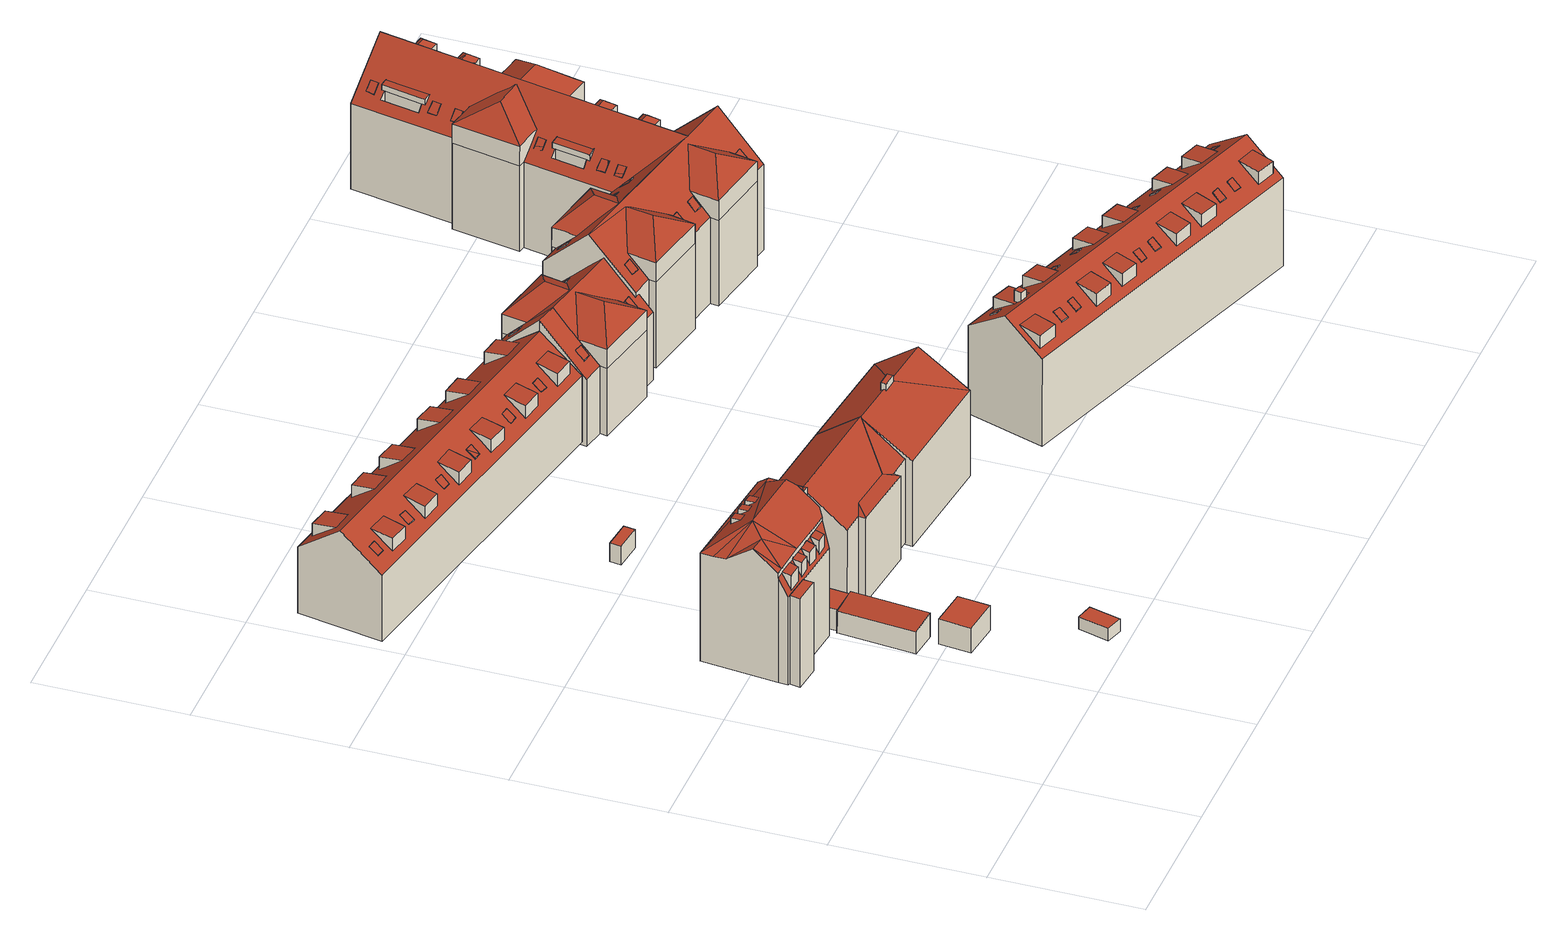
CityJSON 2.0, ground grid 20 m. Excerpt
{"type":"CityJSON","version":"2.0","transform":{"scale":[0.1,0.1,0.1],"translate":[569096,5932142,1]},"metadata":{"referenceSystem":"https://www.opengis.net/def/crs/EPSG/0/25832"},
"CityObjects":{
"building1":{"type":"Building","attributes":{"Grundfläche 2D":"197.072473","Grundhöhe NN":"1.918"},"children":["building1-1","building1-2","building1-3","building1-4","building1-5","building1-6","building1-7"],"geometry":[{"type":"MultiSurface","lod":"3","boundaries":[[[0,1,2]],[[3,4,0]],[[0,4,1]],[[3,5,6,7,8,9,10]],[[10,4,3]],[[11,12,13]],[[12,14,13]],[[15,14,12]],[[16,17,14,15]],[[10,14,17]],[[1,4,18]],[[9,14,10]],[[13,9,8]],[[13,14,9]],[[19,10,17]],[[18,10,19]],[[18,4,10]],[[20,21,22,23,24,25,26,27,28,29,30,31,32,33,34]],[[35,36,37,38]],[[39,40,41,42,43,44,45,46,47,48]],[[49,50,51,52]],[[35,29,28,36]],[[36,28,53,54,37]],[[38,37,54,55]],[[38,55,56,29,35]],[[57,44,43,42,58,59]],[[60,46,45,61]],[[62,41,40,39,63,64]],[[24,23,22,21,20,34,33,32,6,5,3,0,2,26,25]],[[7,6,32,39,48,47]],[[46,8,7,47]],[[8,46,60]],[[44,11,13,8,60,61,45]],[[16,15,12,11,44,57,65,66]],[[67,68,17,16,66,69]],[[1,18,19,17,68,70,26,2]],[[49,71,58,42,50]],[[72,73,51,50,42,41,62]],[[74,52,51,73,75]],[[49,52,74,71]],[[27,26,70,76]],[[27,76,53,28]],[[30,29,56,77,78]],[[31,30,78,79]],[[31,79,63,39,32]],[[40,80,81,64]],[[81,80,48,82]],[[67,83,84,85]],[[82,48,86,69]],[[87,72,75,88]],[[89,77,85,84]],[[67,85,77,56,55,54,53,76,70,68]],[[62,64,81,82,69,66,65,57,59,58,71,74,75,72]]],"semantics":{"surfaces":[{"type":"RoofSurface"},{"type":"WallSurface"},{"type":"GroundSurface"}],"values":[0,0,0,0,0,0,0,0,0,0,0,0,0,0,0,0,0,0,0,0,0,1,1,1,1,1,1,1,1,1,1,1,1,1,1,1,1,1,1,1,1,1,1,1,1,1,1,1,1,1,1,2,2]}}]},
"building1-1":{"type":"BuildingInstallation","parents":["building1"],"geometry":[{"type":"MultiSurface","lod":"3","boundaries":[[[90,91,92,93]],[[91,94,92]],[[93,95,90]],[[91,90,95,94]]],"semantics":{"surfaces":[{"type":"RoofSurface"},{"type":"WallSurface"}],"values":[0,1,1,1]}}]},
"building1-2":{"type":"BuildingInstallation","parents":["building1"],"geometry":[{"type":"MultiSurface","lod":"3","boundaries":[[[96,97,98,99]],[[97,100,98]],[[99,101,96]],[[97,96,101,100]]],"semantics":{"surfaces":[{"type":"RoofSurface"},{"type":"WallSurface"}],"values":[0,1,1,1]}}]},
"building1-3":{"type":"BuildingInstallation","parents":["building1"],"geometry":[{"type":"MultiSurface","lod":"3","boundaries":[[[102,103,104,105]],[[103,106,104]],[[105,107,102]],[[103,102,107,106]]],"semantics":{"surfaces":[{"type":"RoofSurface"},{"type":"WallSurface"}],"values":[0,1,1,1]}}]},
"building1-4":{"type":"BuildingInstallation","parents":["building1"],"geometry":[{"type":"MultiSurface","lod":"3","boundaries":[[[108,109,110,111]],[[34,112,111,110]],[[108,111,112,113]],[[113,33,109,108]],[[34,110,109,33]]],"semantics":{"surfaces":[{"type":"RoofSurface"},{"type":"WallSurface"}],"values":[0,1,1,1,1]}}]},
"building1-5":{"type":"BuildingInstallation","parents":["building1"],"geometry":[{"type":"MultiSurface","lod":"3","boundaries":[[[114,115,116,117]],[[114,117,118,119]],[[21,118,117,116]],[[119,20,115,114]],[[21,116,115,20]]],"semantics":{"surfaces":[{"type":"RoofSurface"},{"type":"WallSurface"}],"values":[0,1,1,1,1]}}]},
"building1-6":{"type":"BuildingInstallation","parents":["building1"],"geometry":[{"type":"MultiSurface","lod":"3","boundaries":[[[120,121,122,123]],[[25,124,123,122]],[[120,123,124,125]],[[125,24,121,120]],[[25,122,121,24]]],"semantics":{"surfaces":[{"type":"RoofSurface"},{"type":"WallSurface"}],"values":[0,1,1,1,1]}}]},
"building1-7":{"type":"BuildingInstallation","parents":["building1"],"geometry":[{"type":"MultiSurface","lod":"3","boundaries":[[[126,127,128,129]],[[23,130,129,128]],[[126,129,130,131]],[[131,22,127,126]],[[23,128,127,22]]],"semantics":{"surfaces":[{"type":"RoofSurface"},{"type":"WallSurface"}],"values":[0,1,1,1,1]}}]},
"building2":{"type":"Building","attributes":{"Grundfläche 2D":"21.871712","Grundhöhe NN":"2.548"},"geometry":[{"type":"Solid","lod":"3","boundaries":[[[[132,133,134,135]],[[136,137,135,134]],[[137,138,132,135]],[[138,139,133,132]],[[139,136,134,133]],[[139,138,137,136]]]],"semantics":{"surfaces":[{"type":"RoofSurface"},{"type":"WallSurface"},{"type":"GroundSurface"}],"values":[[0,1,1,1,1,2]]}}]},
"building3":{"type":"Building","attributes":{"Grundfläche 2D":"10.300331","Grundhöhe NN":"3.431"},"geometry":[{"type":"Solid","lod":"3","boundaries":[[[[140,141,142,143]],[[144,145,143,142]],[[145,146,140,143]],[[146,147,141,140]],[[147,144,142,141]],[[147,146,145,144]]]],"semantics":{"surfaces":[{"type":"RoofSurface"},{"type":"WallSurface"},{"type":"GroundSurface"}],"values":[[0,1,1,1,1,2]]}}]},
"building4":{"type":"Building","attributes":{"Grundfläche 2D":"196.656362","Grundhöhe NN":"1.868"},"geometry":[{"type":"Solid","lod":"3","boundaries":[[[[148,149,150,151,152]],[[153,154,155,150,149,156,157]],[[154,153,158]],[[155,154,158,159]],[[155,159,160]],[[161,155,160,162]],[[155,161,150]],[[152,151,163,66]],[[59,157,156,149,148,152,66,65]],[[164,153,157,59]],[[158,153,164,165]],[[159,158,165,166]],[[160,159,166,167]],[[162,160,167,168]],[[151,150,161,162,168,169,163]],[[164,59,65,66,163,169,168,167,166,165]]]],"semantics":{"surfaces":[{"type":"RoofSurface"},{"type":"WallSurface"},{"type":"GroundSurface"}],"values":[[0,0,0,0,0,0,0,1,1,1,1,1,1,1,1,2]]}}]},
"building5":{"type":"Building","attributes":{"Grundfläche 2D":"5.844496","Grundhöhe NN":"1.632"},"geometry":[{"type":"Solid","lod":"3","boundaries":[[[[170,171,172,173]],[[174,175,173,172]],[[175,176,170,173]],[[176,177,171,170]],[[177,174,172,171]],[[177,176,175,174]]]],"semantics":{"surfaces":[{"type":"RoofSurface"},{"type":"WallSurface"},{"type":"GroundSurface"}],"values":[[0,1,1,1,1,2]]}}]},
"building6":{"type":"Building","attributes":{"Grundfläche 2D":"543.429014","Grundhöhe NN":"2.433"},"children":["building6-1","building6-2","building6-3","building6-4","building6-5","building6-6"],"geometry":[{"type":"Solid","lod":"3","boundaries":[[[[178,179,180,181]],[[182,183,184,185],[186,187,188,189],[190,180,179,191,192,193],[194,195,196,197,198,199],[200,201,202,203,204,205],[206,207,208,209],[210,211,212,213]],[[183,182,214,215,216],[217,218,219,220],[221,222,223,224,225,226],[227,228,229,230,231,232],[233,234,235,236,237,238],[239,240,241,242],[243,244,245,246]],[[210,213,247,248]],[[230,249,250,231]],[[186,189,251,252]],[[253,254,217,220]],[[255,204,203,256]],[[233,257,258,234]],[[221,259,260,222]],[[261,196,195,262]],[[263,264,239,242]],[[207,206,265,266]],[[267,268,245,244]],[[193,192,178,181]],[[178,192,191,179]],[[181,180,190,193]],[[248,247,212,211]],[[248,211,210]],[[213,212,247]],[[231,250,227,232]],[[249,230,229,228]],[[228,227,250,249]],[[252,251,188,187]],[[252,187,186]],[[189,188,251]],[[254,218,217]],[[220,219,253]],[[254,253,219,218]],[[201,200,255,256]],[[204,255,200,205]],[[256,203,202,201]],[[234,258,236,235]],[[257,233,238,237]],[[237,236,258,257]],[[222,260,224,223]],[[259,221,226,225]],[[225,224,260,259]],[[199,198,261,262]],[[196,261,198,197]],[[262,195,194,199]],[[264,240,239]],[[242,241,263]],[[264,263,241,240]],[[266,265,209,208]],[[266,208,207]],[[206,209,265]],[[268,246,245]],[[244,243,267]],[[268,267,243,246]],[[182,185,269,270]],[[214,182,270,271]],[[215,214,271,272]],[[216,215,272,273]],[[184,183,216,273,274]],[[185,184,274,269]],[[272,271,270,269,274,273]]]],"semantics":{"surfaces":[{"type":"RoofSurface"},{"type":"WallSurface"},{"type":"GroundSurface"}],"values":[[0,0,0,0,0,0,0,0,0,0,0,0,0,0,1,1,1,1,1,1,1,1,1,1,1,1,1,1,1,1,1,1,1,1,1,1,1,1,1,1,1,1,1,1,1,1,1,1,1,1,1,1,1,1,1,1,2]]}}]},
"building6-1":{"type":"BuildingInstallation","parents":["building6"],"geometry":[{"type":"MultiSurface","lod":"3","boundaries":[[[275,276,277,278]],[[278,277,279,280]],[[275,278,280,281]],[[276,275,281,282]],[[277,276,282,279]]],"semantics":{"surfaces":[{"type":"RoofSurface"},{"type":"WallSurface"}],"values":[0,1,1,1,1]}}]},
"building6-2":{"type":"BuildingInstallation","parents":["building6"],"geometry":[{"type":"MultiSurface","lod":"3","boundaries":[[[283,284,285,286]],[[286,285,287,288]],[[283,286,288,289]],[[284,283,289,290]],[[285,284,290,287]]],"semantics":{"surfaces":[{"type":"RoofSurface"},{"type":"WallSurface"}],"values":[0,1,1,1,1]}}]},
"building6-3":{"type":"BuildingInstallation","parents":["building6"],"geometry":[{"type":"MultiSurface","lod":"3","boundaries":[[[291,292,293,294]],[[294,293,295,296]],[[291,294,296,297]],[[292,291,297,298]],[[293,292,298,295]]],"semantics":{"surfaces":[{"type":"RoofSurface"},{"type":"WallSurface"}],"values":[0,1,1,1,1]}}]},
"building6-4":{"type":"BuildingInstallation","parents":["building6"],"geometry":[{"type":"MultiSurface","lod":"3","boundaries":[[[299,300,301,302]],[[302,301,303,304]],[[299,302,304,305]],[[300,299,305,306]],[[301,300,306,303]]],"semantics":{"surfaces":[{"type":"RoofSurface"},{"type":"WallSurface"}],"values":[0,1,1,1,1]}}]},
"building6-5":{"type":"BuildingInstallation","parents":["building6"],"geometry":[{"type":"MultiSurface","lod":"3","boundaries":[[[307,308,309,310,311,312]],[[310,309,313,314]],[[313,309,308,307,315,316]],[[317,312,311,310,314,318]],[[307,312,317,315]]],"semantics":{"surfaces":[{"type":"RoofSurface"},{"type":"WallSurface"}],"values":[0,1,1,1,1]}}]},
"building6-6":{"type":"BuildingInstallation","parents":["building6"],"geometry":[{"type":"MultiSurface","lod":"3","boundaries":[[[319,320,321]],[[322,319,321]],[[323,324,322,321]],[[324,325,319,322]],[[326,320,319,325]],[[326,323,321,320]]],"semantics":{"surfaces":[{"type":"RoofSurface"},{"type":"WallSurface"}],"values":[0,0,1,1,1,1]}}]},
"building7":{"type":"Building","attributes":{"Grundfläche 2D":"200.873052","Grundhöhe NN":"1.701"},"children":["building7-1"],"geometry":[{"type":"Solid","lod":"3","boundaries":[[[[327,328,329]],[[330,161,331,329,328]],[[332,328,327]],[[151,161,330,328,332]],[[332,327,329,333,334]],[[151,332,334,335]],[[336,331,161,151,335,337]],[[329,331,336,333]],[[335,334,333,336,337]]]],"semantics":{"surfaces":[{"type":"RoofSurface"},{"type":"WallSurface"},{"type":"GroundSurface"}],"values":[[0,0,0,0,1,1,1,1,2]]}}]},
"building7-1":{"type":"BuildingInstallation","parents":["building7"],"geometry":[{"type":"MultiSurface","lod":"3","boundaries":[[[338,339,340,341,342,343]],[[344,330,345,341,340,339]],[[342,341,345,346]],[[343,342,346,328]],[[338,343,328,347]],[[339,338,347,344]]],"semantics":{"surfaces":[{"type":"RoofSurface"},{"type":"WallSurface"}],"values":[0,1,1,1,1,1]}}]},
"building8":{"type":"Building","attributes":{"Grundfläche 2D":"517.425584","Grundhöhe NN":"2.026"},"children":["building8-1","building8-2","building8-3","building8-4","building8-5","building8-6","building8-7","building8-8","building8-9","building8-10","building8-11","building8-12","building8-13"],"geometry":[{"type":"MultiSurface","lod":"3","boundaries":[[[348,349,350,351]],[[352,353,354,355]],[[356,357,358,359],[360,361,362,363],[364,355,354,365],[366,367,368,369],[370,371,372,373],[374,375,376,377],[378,379,380,381]],[[382,383,357,356],[384,385,386,387],[388,389,390,391],[392,393,394,395],[396,397,398,399],[400,351,350,401],[402,403,404,405,406,407,408]],[[409,410,379,378]],[[411,412,398,397]],[[413,414,362,361]],[[394,415,416,395]],[[417,418,375,374]],[[419,420,391,390]],[[421,422,371,370]],[[402,408,423,424,406,405,425,426]],[[427,428,386,385]],[[429,430,366,369]],[[349,401,350]],[[351,400,348]],[[349,348,400,401]],[[365,354,353]],[[352,355,364]],[[364,365,353,352]],[[380,379,410]],[[381,409,378]],[[410,409,381,380]],[[412,399,398]],[[397,396,411]],[[412,411,396,399]],[[363,362,414]],[[360,413,361]],[[414,413,360,363]],[[395,416,392]],[[393,415,394]],[[393,392,416,415]],[[376,375,418]],[[377,417,374]],[[377,376,418,417]],[[388,391,420]],[[419,390,389]],[[389,388,420,419]],[[422,372,371]],[[370,373,421]],[[422,421,373,372]],[[426,403,402]],[[404,425,405]],[[404,403,426,425]],[[387,386,428]],[[384,427,385]],[[428,427,384,387]],[[430,367,366]],[[369,368,429]],[[430,429,368,367]],[[358,357,383,431,432]],[[359,358,432,433]],[[382,356,359,433,434]],[[383,382,434,431]],[[432,431,434,433]]],"semantics":{"surfaces":[{"type":"RoofSurface"},{"type":"WallSurface"},{"type":"GroundSurface"}],"values":[0,0,0,0,0,0,0,0,0,0,0,0,0,0,1,1,1,1,1,1,1,1,1,1,1,1,1,1,1,1,1,1,1,1,1,1,1,1,1,1,1,1,1,1,1,1,1,1,1,1,1,1,1,1,2]}}]},
"building8-1":{"type":"BuildingInstallation","parents":["building8"],"geometry":[{"type":"MultiSurface","lod":"3","boundaries":[[[435,436,437,438]],[[438,437,439,440]],[[435,438,440,441]],[[436,435,441,442]],[[437,436,442,439]]],"semantics":{"surfaces":[{"type":"RoofSurface"},{"type":"WallSurface"}],"values":[0,1,1,1,1]}}]},
"building8-2":{"type":"BuildingInstallation","parents":["building8"],"geometry":[{"type":"MultiSurface","lod":"3","boundaries":[[[443,444,445,446]],[[443,446,447,448]],[[444,443,448,449]],[[446,445,450,447]],[[445,444,449,450]]],"semantics":{"surfaces":[{"type":"RoofSurface"},{"type":"WallSurface"}],"values":[0,1,1,1,1]}}]},
"building8-3":{"type":"BuildingInstallation","parents":["building8"],"geometry":[{"type":"MultiSurface","lod":"3","boundaries":[[[451,452,453,454]],[[454,453,455,456]],[[453,452,457,455]],[[452,451,458,457]],[[451,454,456,458]]],"semantics":{"surfaces":[{"type":"RoofSurface"},{"type":"WallSurface"}],"values":[0,1,1,1,1]}}]},
"building8-4":{"type":"BuildingInstallation","parents":["building8"],"geometry":[{"type":"MultiSurface","lod":"3","boundaries":[[[459,460,461,462]],[[462,461,463,464]],[[464,465,459,462]],[[460,459,465,466]],[[461,460,466,463]]],"semantics":{"surfaces":[{"type":"RoofSurface"},{"type":"WallSurface"}],"values":[0,1,1,1,1]}}]},
"building8-5":{"type":"BuildingInstallation","parents":["building8"],"geometry":[{"type":"MultiSurface","lod":"3","boundaries":[[[467,468,469,470]],[[468,467,471,472]],[[470,469,473,474]],[[467,470,474,471]],[[469,468,472,473]]],"semantics":{"surfaces":[{"type":"RoofSurface"},{"type":"WallSurface"}],"values":[0,1,1,1,1]}}]},
"building8-6":{"type":"BuildingInstallation","parents":["building8"],"geometry":[{"type":"MultiSurface","lod":"3","boundaries":[[[475,476,477,478]],[[478,477,479,480]],[[475,478,480,481]],[[476,475,481,482]],[[477,476,482,479]]],"semantics":{"surfaces":[{"type":"RoofSurface"},{"type":"WallSurface"}],"values":[0,1,1,1,1]}}]},
"building8-7":{"type":"BuildingInstallation","parents":["building8"],"geometry":[{"type":"MultiSurface","lod":"3","boundaries":[[[483,484,485,486]],[[484,483,487,488]],[[483,486,489,487]],[[486,485,490,489]],[[485,484,488,490]]],"semantics":{"surfaces":[{"type":"RoofSurface"},{"type":"WallSurface"}],"values":[0,1,1,1,1]}}]},
"building8-8":{"type":"BuildingInstallation","parents":["building8"],"geometry":[{"type":"MultiSurface","lod":"3","boundaries":[[[491,492,493,494]],[[494,493,495,496]],[[491,494,496,497]],[[492,491,497,498]],[[493,492,498,495]]],"semantics":{"surfaces":[{"type":"RoofSurface"},{"type":"WallSurface"}],"values":[0,1,1,1,1]}}]},
"building8-9":{"type":"BuildingInstallation","parents":["building8"],"geometry":[{"type":"MultiSurface","lod":"3","boundaries":[[[499,500,501,502]],[[502,501,503,504]],[[504,505,499,502]],[[500,499,505,506]],[[501,500,506,503]]],"semantics":{"surfaces":[{"type":"RoofSurface"},{"type":"WallSurface"}],"values":[0,1,1,1,1]}}]},
"building8-10":{"type":"BuildingInstallation","parents":["building8"],"geometry":[{"type":"MultiSurface","lod":"3","boundaries":[[[507,508,509,510]],[[510,509,511,512]],[[507,510,512,513]],[[508,507,513,514]],[[509,508,514,511]]],"semantics":{"surfaces":[{"type":"RoofSurface"},{"type":"WallSurface"}],"values":[0,1,1,1,1]}}]},
"building8-11":{"type":"BuildingInstallation","parents":["building8"],"geometry":[{"type":"MultiSurface","lod":"3","boundaries":[[[515,516,517,518]],[[516,515,519,520]],[[515,518,521,519]],[[518,517,522,521]],[[517,516,520,522]]],"semantics":{"surfaces":[{"type":"RoofSurface"},{"type":"WallSurface"}],"values":[0,1,1,1,1]}}]},
"building8-12":{"type":"BuildingInstallation","parents":["building8"],"geometry":[{"type":"MultiSurface","lod":"3","boundaries":[[[523,524,525,526]],[[527,526,525,423,408]],[[527,528,523,526]],[[424,524,523,528,406]],[[525,524,424,423]]],"semantics":{"surfaces":[{"type":"RoofSurface"},{"type":"WallSurface"}],"values":[0,1,1,1,1]}}]},
"building8-13":{"type":"BuildingInstallation","parents":["building8"],"geometry":[{"type":"MultiSurface","lod":"3","boundaries":[[[529,530,531,532]],[[530,533,534,531]],[[530,529,535,533]],[[532,531,534,536]],[[529,532,536,535]]],"semantics":{"surfaces":[{"type":"RoofSurface"},{"type":"WallSurface"}],"values":[0,1,1,1,1]}}]},
"building9":{"type":"Building","attributes":{"Grundfläche 2D":"1069.385700","Grundhöhe NN":"1.859"},"children":["building9-1","building9-2","building9-3","building9-4","building9-5","building9-6","building9-7","building9-8","building9-9","building9-10","building9-11","building9-12","building9-13","building9-14","building9-15","building9-16","building9-17","building9-18","building9-19","building9-20","building9-21","building9-22","building9-23","building9-24","building9-25","building9-26","building9-27","building9-28"],"geometry":[{"type":"MultiSurface","lod":"3","boundaries":[[[537,538,539]],[[538,537,540,541]],[[542,539,538,541]],[[543,544,545,546,547,548,549,550]],[[550,549,548,551,552]],[[547,553,554,552,551,548]],[[555,556,557,558,559,560,561,562,563,564,565,566,567]],[[555,567,566,568,569,570,571,572,573,574,575,576,577,578,556],[579,580,581,582],[583,584,585,586]],[[546,545,587,588,589,590,547]],[[591,554,553,547,590,556,578]],[[556,590,589,592,593,594,595,596,542,541,540,597,598,599]],[[600,601,592,589,602,603]],[[599,604,557,556]],[[605,594,593,592,606,607]],[[607,606,608]],[[600,609,608,606,592,601]],[[610,611,612]],[[573,572,571,570,613,612,611,574]],[[614,576,575,574,611,610]],[[615,616,617,618]],[[619,563,562,561,618,617,616]],[[560,559,615,618,561]],[[620,621,622]],[[623,624,625,626,627,628,621,620]],[[629,630,631,622,621,628,632,633]],[[634,635,636]],[[637,638,636,635,639,640,641]],[[642,643,639,635,634,644,645]],[[646,647,648,637,641,640,639,643,642,645,649,650,651,652,653]],[[632,628,627,626,625,624,648,647,646,653,654,655,656,630,629,633]],[[657,648,624,658,659,660]],[[661,662,663,664,637,648,657]],[[665,597,540,537]],[[596,666,539,542]],[[666,665,537,539]],[[667,595,594,605,607]],[[609,600,603,668,608]],[[668,667,607,608]],[[669,670,610,612]],[[610,670,577,576,614]],[[570,569,669,612,613]],[[671,672,616,615]],[[616,672,564,563,619]],[[559,558,671,615]],[[543,550,673,587,545,544]],[[591,674,552,554]],[[674,673,550,552]],[[620,675,658,624,623]],[[631,630,656,676,622]],[[676,675,620,622]],[[677,678,634,636]],[[678,649,645,644,634]],[[638,637,664,677,636]],[[565,564,679,680]],[[568,566,565,680,681]],[[569,568,681,682]],[[669,569,682,683]],[[670,669,683,684]],[[577,670,684,685]],[[685,686,687,688,578,577]],[[591,578,688,689]],[[674,591,689,690]],[[673,674,690,691]],[[587,673,691,692]],[[588,587,692,693]],[[654,653,652,602,589,588,693,694,655]],[[695,603,602,652,651,696]],[[668,603,695,697]],[[667,668,697,698]],[[596,595,699,700]],[[595,667,698,699]],[[666,596,700,701]],[[665,666,701,702]],[[597,665,702,703]],[[598,597,703,704]],[[604,599,598,704,705]],[[557,604,705,706]],[[707,708,558,557,706,709]],[[671,558,708,710]],[[672,671,710,711]],[[564,672,711,679]],[[677,664,712,713]],[[678,677,713,714]],[[649,678,714,715]],[[650,649,715,716]],[[651,650,716,696]],[[656,655,694,717]],[[676,656,717,718]],[[675,676,718,719]],[[658,675,719,720]],[[659,658,720,721]],[[657,660,659,721,722]],[[661,657,722,723]],[[663,662,661,723,724]],[[664,663,724,712]],[[686,707,725,726]],[[727,728,729,687]],[[728,730,731,729]],[[731,730,732,709]],[[683,682,681,680,679,711,710,708,707,686,685,684]],[[717,694,693,692,691,690,689,688,687,729,731,709,706,705,704,703,702,701,700,699,698,697,695,696,716,715,714,713,712,724,723,722,721,720,719,718]]],"semantics":{"surfaces":[{"type":"RoofSurface"},{"type":"WallSurface"},{"type":"GroundSurface"}],"values":[0,0,0,0,0,0,0,0,0,0,0,0,0,0,0,0,0,0,0,0,0,0,0,0,0,0,0,0,0,0,0,0,1,1,1,1,1,1,1,1,1,1,1,1,1,1,1,1,1,1,1,1,1,1,1,1,1,1,1,1,1,1,1,1,1,1,1,1,1,1,1,1,1,1,1,1,1,1,1,1,1,1,1,1,1,1,1,1,1,1,1,1,1,1,1,1,1,1,1,2,2]}}]},
"building9-1":{"type":"BuildingInstallation","parents":["building9"],"geometry":[{"type":"MultiSurface","lod":"3","boundaries":[[[733,734,735,736]],[[734,733,737]],[[738,739,737,733,736]],[[735,734,740]],[[741,742,737,739,738]],[[742,740,734,737]]],"semantics":{"surfaces":[{"type":"RoofSurface"},{"type":"WallSurface"}],"values":[0,0,0,1,1,1]}}]},
"building9-2":{"type":"BuildingInstallation","parents":["building9"],"geometry":[{"type":"MultiSurface","lod":"3","boundaries":[[[743,744,745,746]],[[745,744,747,748]],[[746,745,748,749]],[[743,746,749,750]],[[744,743,750,747]]],"semantics":{"surfaces":[{"type":"RoofSurface"},{"type":"WallSurface"}],"values":[0,1,1,1,1]}}]},
"building9-3":{"type":"BuildingInstallation","parents":["building9"],"geometry":[{"type":"MultiSurface","lod":"3","boundaries":[[[751,752,753,754,755,756]],[[757,585,586,758,754,753,752,751]],[[758,755,754]],[[751,756,757]]],"semantics":{"surfaces":[{"type":"RoofSurface"},{"type":"WallSurface"}],"values":[0,1,1,1]}}]},
"building9-4":{"type":"BuildingInstallation","parents":["building9"],"geometry":[{"type":"MultiSurface","lod":"3","boundaries":[[[759,760,761,762]],[[759,762,763,764]],[[762,761,765,763]],[[760,759,764,766]],[[761,760,766,765]]],"semantics":{"surfaces":[{"type":"RoofSurface"},{"type":"WallSurface"}],"values":[0,1,1,1,1]}}]},
"building9-5":{"type":"BuildingInstallation","parents":["building9"],"geometry":[{"type":"MultiSurface","lod":"3","boundaries":[[[767,768,769,770]],[[585,584,768,767]],[[584,583,769,768]],[[583,586,770,769]],[[585,767,770,586]]],"semantics":{"surfaces":[{"type":"RoofSurface"},{"type":"WallSurface"}],"values":[0,1,1,1,1]}}]},
"building9-6":{"type":"BuildingInstallation","parents":["building9"],"geometry":[{"type":"MultiSurface","lod":"3","boundaries":[[[771,772,773,774]],[[771,774,775,776]],[[774,773,777,775]],[[772,771,776,778]],[[773,772,778,777]]],"semantics":{"surfaces":[{"type":"RoofSurface"},{"type":"WallSurface"}],"values":[0,1,1,1,1]}}]},
"building9-7":{"type":"BuildingInstallation","parents":["building9"],"geometry":[{"type":"MultiSurface","lod":"3","boundaries":[[[779,780,781,782]],[[783,784,780,779]],[[785,786,782,781]],[[784,785,781,780]],[[786,783,779,782]]],"semantics":{"surfaces":[{"type":"RoofSurface"},{"type":"WallSurface"}],"values":[0,1,1,1,1]}}]},
"building9-8":{"type":"BuildingInstallation","parents":["building9"],"geometry":[{"type":"MultiSurface","lod":"3","boundaries":[[[787,788,789,790]],[[791,792,790,789]],[[787,790,792,793]],[[788,787,793,794]],[[794,791,789,788]]],"semantics":{"surfaces":[{"type":"RoofSurface"},{"type":"WallSurface"}],"values":[0,1,1,1,1]}}]},
"building9-9":{"type":"BuildingInstallation","parents":["building9"],"geometry":[{"type":"MultiSurface","lod":"3","boundaries":[[[795,796,797,798]],[[795,798,799,800]],[[798,797,801,799]],[[796,795,800,802]],[[797,796,802,801]]],"semantics":{"surfaces":[{"type":"RoofSurface"},{"type":"WallSurface"}],"values":[0,1,1,1,1]}}]},
"building9-10":{"type":"BuildingInstallation","parents":["building9"],"geometry":[{"type":"MultiSurface","lod":"3","boundaries":[[[803,804,805,806]],[[804,803,807]],[[806,808,803]],[[809,810,811]],[[807,803,808,809,811]],[[805,804,812]],[[811,810,813,807]],[[813,812,804,807]]],"semantics":{"surfaces":[{"type":"RoofSurface"},{"type":"WallSurface"}],"values":[0,0,0,0,0,1,1,1]}}]},
"building9-11":{"type":"BuildingInstallation","parents":["building9"],"geometry":[{"type":"MultiSurface","lod":"3","boundaries":[[[814,815,816,817]],[[817,816,818,819]],[[814,817,819,820]],[[815,814,820,821]],[[816,815,821,818]]],"semantics":{"surfaces":[{"type":"RoofSurface"},{"type":"WallSurface"}],"values":[0,1,1,1,1]}}]},
"building9-12":{"type":"BuildingInstallation","parents":["building9"],"geometry":[{"type":"MultiSurface","lod":"3","boundaries":[[[822,823,824,825,826,827]],[[828,829,825,824]],[[830,831,823,822,827]],[[827,826,825,829,830]],[[831,828,824,823]]],"semantics":{"surfaces":[{"type":"RoofSurface"},{"type":"WallSurface"}],"values":[0,1,1,1,1]}}]},
"building9-13":{"type":"BuildingInstallation","parents":["building9"],"geometry":[{"type":"MultiSurface","lod":"3","boundaries":[[[832,833,834,835]],[[835,834,836,837]],[[832,835,837,838]],[[833,832,838,839]],[[834,833,839,836]]],"semantics":{"surfaces":[{"type":"RoofSurface"},{"type":"WallSurface"}],"values":[0,1,1,1,1]}}]},
"building9-14":{"type":"BuildingInstallation","parents":["building9"],"geometry":[{"type":"MultiSurface","lod":"3","boundaries":[[[840,841,842,843,844,845,846,847,848,849,850]],[[851,581,582,852,848,847,846,845]],[[852,850,849,848]],[[843,851,845,844]]],"semantics":{"surfaces":[{"type":"RoofSurface"},{"type":"WallSurface"}],"values":[0,1,1,1]}}]},
"building9-15":{"type":"BuildingInstallation","parents":["building9"],"geometry":[{"type":"MultiSurface","lod":"3","boundaries":[[[853,854,855,856]],[[854,853,581,580]],[[580,579,855,854]],[[579,582,856,855]],[[581,853,856,582]]],"semantics":{"surfaces":[{"type":"RoofSurface"},{"type":"WallSurface"}],"values":[0,1,1,1,1]}}]},
"building9-16":{"type":"BuildingInstallation","parents":["building9"],"geometry":[{"type":"MultiSurface","lod":"3","boundaries":[[[857,858,859,860]],[[860,859,861,862]],[[857,860,862,863]],[[858,857,863,864]],[[859,858,864,861]]],"semantics":{"surfaces":[{"type":"RoofSurface"},{"type":"WallSurface"}],"values":[0,1,1,1,1]}}]},
"building9-17":{"type":"BuildingInstallation","parents":["building9"],"geometry":[{"type":"MultiSurface","lod":"3","boundaries":[[[865,866,867,868,869]],[[867,866,870]],[[870,866,865,871,872]],[[867,873,868]],[[872,874,870]],[[867,870,874,873]]],"semantics":{"surfaces":[{"type":"RoofSurface"},{"type":"WallSurface"}],"values":[0,0,0,1,1,1]}}]},
"building9-18":{"type":"BuildingInstallation","parents":["building9"],"geometry":[{"type":"MultiSurface","lod":"3","boundaries":[[[875,876,877,878]],[[877,876,879,880]],[[881,879,876,875]],[[880,882,878,877]],[[875,878,882,881]]],"semantics":{"surfaces":[{"type":"RoofSurface"},{"type":"WallSurface"}],"values":[0,1,1,1,1]}}]},
"building9-19":{"type":"BuildingInstallation","parents":["building9"],"geometry":[{"type":"MultiSurface","lod":"3","boundaries":[[[883,884,885,886]],[[884,883,887,888]],[[886,885,889,890]],[[890,887,883,886]],[[888,889,885,884]]],"semantics":{"surfaces":[{"type":"RoofSurface"},{"type":"WallSurface"}],"values":[0,1,1,1,1]}}]},
"building9-20":{"type":"BuildingInstallation","parents":["building9"],"geometry":[{"type":"MultiSurface","lod":"3","boundaries":[[[891,892,893,894]],[[894,893,895,896]],[[891,894,896,897]],[[892,891,897,898]],[[893,892,898,895]]],"semantics":{"surfaces":[{"type":"RoofSurface"},{"type":"WallSurface"}],"values":[0,1,1,1,1]}}]},
"building9-21":{"type":"BuildingInstallation","parents":["building9"],"geometry":[{"type":"MultiSurface","lod":"3","boundaries":[[[899,900,901,902]],[[903,904,900,899]],[[904,905,901,900]],[[905,906,902,901]],[[906,903,899,902]]],"semantics":{"surfaces":[{"type":"RoofSurface"},{"type":"WallSurface"}],"values":[0,1,1,1,1]}}]},
"building9-22":{"type":"BuildingInstallation","parents":["building9"],"geometry":[{"type":"MultiSurface","lod":"3","boundaries":[[[907,908,909,910,911]],[[909,908,912]],[[912,908,907,913,914]],[[915,910,909]],[[912,914,916]],[[909,912,916,915]]],"semantics":{"surfaces":[{"type":"RoofSurface"},{"type":"WallSurface"}],"values":[0,0,0,1,1,1]}}]},
"building9-23":{"type":"BuildingInstallation","parents":["building9"],"geometry":[{"type":"MultiSurface","lod":"3","boundaries":[[[917,918,919,920]],[[920,919,921,922]],[[917,920,922,923]],[[918,917,923,924]],[[919,918,924,921]]],"semantics":{"surfaces":[{"type":"RoofSurface"},{"type":"WallSurface"}],"values":[0,1,1,1,1]}}]},
"building9-24":{"type":"BuildingInstallation","parents":["building9"],"geometry":[{"type":"MultiSurface","lod":"3","boundaries":[[[925,926,927,928,929]],[[930,931,929,928]],[[925,929,931,932]],[[932,933,926,925]],[[928,927,926,933,930]]],"semantics":{"surfaces":[{"type":"RoofSurface"},{"type":"WallSurface"}],"values":[0,1,1,1,1]}}]},
"building9-25":{"type":"BuildingInstallation","parents":["building9"],"geometry":[{"type":"MultiSurface","lod":"3","boundaries":[[[934,935,936,937]],[[937,936,938,939]],[[934,937,939,940]],[[935,934,940,941]],[[936,935,941,938]]],"semantics":{"surfaces":[{"type":"RoofSurface"},{"type":"WallSurface"}],"values":[0,1,1,1,1]}}]},
"building9-26":{"type":"BuildingInstallation","parents":["building9"],"geometry":[{"type":"MultiSurface","lod":"3","boundaries":[[[942,943,944,945]],[[945,944,946,947]],[[942,945,947,948]],[[943,942,948,949]],[[944,943,949,946]]],"semantics":{"surfaces":[{"type":"RoofSurface"},{"type":"WallSurface"}],"values":[0,1,1,1,1]}}]},
"building9-27":{"type":"BuildingInstallation","parents":["building9"],"geometry":[{"type":"MultiSurface","lod":"3","boundaries":[[[950,951,952,953]],[[951,950,954,955]],[[953,952,956,957]],[[950,953,957,954]],[[952,951,955,956]]],"semantics":{"surfaces":[{"type":"RoofSurface"},{"type":"WallSurface"}],"values":[0,1,1,1,1]}}]},
"building9-28":{"type":"BuildingInstallation","parents":["building9"],"geometry":[{"type":"MultiSurface","lod":"3","boundaries":[[[958,959,960,961]],[[961,960,962,963]],[[958,961,963,964]],[[959,958,964,965]],[[960,959,965,962]]],"semantics":{"surfaces":[{"type":"RoofSurface"},{"type":"WallSurface"}],"values":[0,1,1,1,1]}}]}
},
"vertices":[
[100,362,168],[94,396,193],[90,363,168],[144,358,169],[117,393,193],[193,353,169],[213,351,169],[223,358,176],[227,387,198],[221,399,208],[130,409,207],[253,384,178],[254,390,177],[244,385,178],[250,435,176],[259,434,176],[260,448,166],[101,465,166],[97,431,168],[99,448,166],[169,355,163],[153,357,163],[144,358,162],[129,359,162],[121,360,162],[100,362,162],[90,363,161],[89,350,137],[91,349,137],[127,345,137],[199,337,137],[200,339,141],[213,351,164],[193,353,163],[178,354,163],[127,345,138],[91,349,138],[89,335,138],[126,331,138],[213,351,40],[212,333,40],[211,331,40],[247,327,40],[248,332,40],[253,384,40],[244,385,40],[227,387,40],[223,358,40],[218,354,40],[237,224,44],[247,327,44],[208,331,41],[199,228,41],[91,349,9],[89,335,9],[126,331,9],[127,345,9],[253,384,9],[247,327,9],[248,332,9],[227,387,9],[244,385,9],[211,331,9],[213,351,9],[212,333,9],[259,434,9],[260,448,9],[196,455,9],[101,465,9],[227,452,9],[90,363,9],[237,224,9],[209,331,9],[208,331,9],[199,228,9],[208,330,9],[89,350,9],[186,339,9],[199,337,9],[200,339,9],[217,337,40],[217,337,9],[218,354,9],[196,455,40],[187,353,40],[187,353,9],[227,452,40],[209,331,40],[208,330,40],[186,339,40],
[185,442,186],[174,443,186],[173,430,187],[184,429,187],[174,443,177],[185,442,177],
[165,444,186],[154,445,186],[153,432,187],[164,431,187],[154,445,177],[165,444,177],
[205,439,186],[193,441,186],[192,428,187],[203,427,187],[193,441,177],[205,439,177],
[192,341,161],[193,353,164],[178,354,164],[177,342,161],[177,342,141],[192,341,142],
[167,343,161],[169,355,164],[153,357,164],[152,345,161],[152,345,141],[167,343,141],
[119,348,161],[121,360,164],[100,362,164],[99,350,161],[99,350,140],[119,348,140],
[143,346,161],[144,358,164],[129,359,164],[128,347,161],[128,347,140],[143,346,141],
[265,158,51],[270,201,51],[219,207,51],[214,164,51],[219,207,15],[214,164,15],[265,158,15],[270,201,15],
[313,50,42],[290,56,42],[279,15,42],[302,8,42],[279,15,24],[302,8,24],[313,50,24],[290,56,24],
[259,434,142],[254,390,175],[414,373,175],[420,431,131],[260,448,131],[279,329,131],[297,335,137],[362,328,137],[253,384,171],[248,332,131],[278,319,131],[374,309,131],[375,318,131],[414,373,174],[408,315,131],[420,431,9],[279,329,9],[278,319,9],[374,309,9],[375,318,9],[408,315,9],[414,373,9],
[296,615,33],[298,630,33],[260,634,33],[258,619,33],[260,634,6],[258,619,6],[296,615,6],[298,630,6],
[385,768,135],[390,797,140],[362,802,140],[356,773,135],[480,799,154],[18,888,154],[7,831,110],[469,742,110],[464,783,140],[459,754,117],[430,759,117],[436,788,140],[357,778,121],[385,769,118],[385,768,117],[356,773,117],[280,803,129],[283,818,140],[311,812,140],[308,794,126],[306,783,117],[277,789,117],[231,798,117],[202,803,117],[207,827,136],[208,832,140],[236,827,140],[235,818,133],[54,862,140],[83,856,140],[77,827,117],[49,833,117],[158,841,140],[153,813,117],[124,818,117],[130,847,140],[481,800,154],[491,855,110],[29,945,110],[41,901,141],[47,933,117],[76,927,117],[70,896,141],[159,879,141],[130,884,141],[135,910,121],[136,915,117],[165,910,117],[163,901,123],[201,903,117],[230,897,117],[226,881,129],[224,866,141],[195,872,141],[198,890,127],[312,849,141],[283,855,141],[285,862,135],[289,886,117],[318,880,117],[313,853,138],[348,842,141],[354,873,117],[383,868,117],[377,837,141],[473,851,117],[467,820,141],[438,825,141],[444,856,117],[124,818,135],[153,813,135],[230,897,135],[201,903,135],[430,759,135],[459,754,135],[76,927,135],[47,933,135],[231,798,135],[202,803,135],[318,880,135],[289,886,135],[165,910,135],[136,915,135],[306,783,135],[277,789,135],[383,868,135],[354,873,135],[49,833,135],[77,827,135],[473,851,135],[444,856,135],[469,742,14],[480,799,14],[481,800,14],[491,855,14],[29,945,14],[7,831,14],
[416,768,123],[419,780,132],[407,782,132],[405,771,123],[407,782,131],[405,771,122],[416,768,122],[419,780,131],
[192,812,123],[195,823,132],[183,826,132],[181,814,123],[183,826,131],[181,814,122],[192,812,122],[195,823,131],
[39,841,123],[41,853,132],[29,855,132],[27,843,123],[29,855,131],[27,843,122],[39,841,122],[41,853,131],
[110,827,123],[112,839,132],[101,842,132],[99,830,123],[101,842,131],[99,830,122],[110,827,122],[112,839,131],
[336,796,132],[334,786,124],[334,784,123],[345,782,123],[346,782,123],[348,794,132],[334,784,122],[345,782,122],[336,796,131],[334,786,123],[348,794,131],[346,782,122],
[262,798,123],[265,810,132],[253,812,132],[251,800,123],[253,812,131],[251,800,122],[262,798,122],[265,810,131],
[572,356,174],[497,364,174],[565,288,131],[478,366,174],[406,305,131],[579,413,131],[565,288,7],[579,413,7],[420,431,7],[406,305,7],[414,373,7],
[497,369,182],[478,370,182],[478,366,182],[477,363,182],[497,361,182],[497,364,182],[478,370,171],[477,363,172],[497,361,172],[497,369,171],
[793,284,162],[766,293,162],[756,263,166],[783,254,166],[758,197,163],[785,189,163],[795,217,166],[768,226,166],[1105,130,177],[662,278,177],[645,226,138],[1087,78,138],[655,232,145],[664,261,166],[692,251,166],[683,223,145],[758,197,145],[785,189,145],[842,201,166],[832,173,145],[806,182,145],[816,210,166],[914,177,166],[941,168,166],[931,140,145],[905,148,145],[961,161,166],[988,152,166],[978,124,145],[952,133,145],[1065,126,166],[1092,118,166],[1082,89,145],[1056,98,145],[1123,183,138],[680,331,138],[1085,186,144],[1075,156,166],[1047,166,166],[1057,195,144],[1003,213,144],[1031,204,144],[1021,174,166],[994,184,166],[912,244,144],[940,235,144],[930,205,166],[903,214,166],[885,253,144],[875,223,166],[848,232,166],[858,262,144],[793,284,144],[766,293,144],[703,281,166],[713,311,144],[740,301,144],[730,272,166],[716,277,166],[713,278,166],[707,279,166],[1056,98,163],[1082,89,163],[885,253,162],[858,262,162],[655,232,163],[683,223,163],[940,235,162],[912,244,162],[952,133,163],[978,124,163],[1031,204,162],[1003,213,162],[905,148,163],[931,140,163],[708,283,166],[717,280,166],[740,301,162],[713,311,162],[1085,186,162],[1057,195,162],[806,182,163],[832,173,163],[680,331,10],[645,226,10],[1087,78,10],[1123,183,10],
[718,219,151],[722,231,160],[711,235,160],[707,223,151],[711,235,159],[707,223,150],[718,219,150],[722,231,159],
[846,255,153],[837,258,153],[834,249,160],[843,246,160],[843,246,159],[846,255,152],[837,258,152],[834,249,159],
[807,268,153],[798,271,153],[794,262,160],[803,259,160],[794,262,159],[803,259,159],[798,271,152],[807,268,152],
[743,211,151],[747,223,160],[737,226,160],[733,214,151],[737,226,159],[733,214,150],[743,211,150],[747,223,159],
[952,219,153],[943,222,153],[940,213,160],[949,210,160],[952,219,152],[943,222,152],[940,213,159],[949,210,159],
[1035,113,151],[1039,125,160],[1029,128,160],[1025,117,151],[1029,128,159],[1025,117,150],[1035,113,150],[1039,125,159],
[1099,170,153],[1090,173,153],[1087,164,160],[1096,161,160],[1099,170,152],[1090,173,152],[1096,161,159],[1087,164,159],
[991,206,153],[982,209,153],[979,200,160],[988,197,160],[979,200,159],[988,197,159],[991,206,152],[982,209,152],
[1009,122,151],[1013,134,160],[1002,137,160],[998,126,151],[1002,137,159],[998,126,150],[1009,122,150],[1013,134,159],
[889,162,151],[893,174,160],[883,177,160],[879,166,151],[883,177,159],[879,166,150],[889,162,150],[893,174,159],
[863,171,151],[867,182,160],[857,186,160],[853,174,151],[863,171,150],[867,182,159],[853,174,150],[857,186,159],
[714,270,182],[717,280,182],[708,283,182],[705,273,182],[705,273,171],[714,270,171],
[699,304,153],[690,307,153],[687,298,160],[696,295,160],[690,307,152],[687,298,159],[699,304,152],[696,295,159],
[881,666,162],[842,705,191],[790,683,162],[888,704,162],[849,742,191],[798,722,162],[671,834,162],[668,823,162],[667,818,162],[687,799,177],[707,779,192],[713,812,192],[677,850,164],[674,852,162],[762,833,164],[765,835,162],[733,790,177],[759,800,162],[893,927,196],[858,745,196],[937,795,134],[960,914,134],[930,920,162],[920,944,175],[907,973,191],[930,994,175],[948,1012,162],[978,1006,134],[1005,1147,134],[939,1160,196],[902,973,196],[871,1173,134],[844,1031,134],[874,1025,162],[888,996,179],[894,981,187],[897,975,191],[898,974,191],[881,958,180],[857,934,162],[826,940,134],[803,821,134],[866,1086,144],[876,1137,144],[884,1135,152],[874,1085,152],[823,864,144],[831,907,144],[839,905,152],[831,863,152],[673,846,134],[642,852,134],[630,790,196],[850,747,196],[764,829,134],[705,770,191],[711,765,187],[745,732,162],[739,704,134],[792,694,134],[883,676,134],[915,670,134],[928,732,196],[654,750,162],[697,767,186],[618,727,134],[649,721,134],[940,794,134],[744,727,162],[698,733,191],[737,694,162],[647,711,162],[653,744,162],[817,942,162],[858,981,191],[834,1033,162],[868,1026,162],[850,936,162],[966,913,162],[983,1005,162],[981,1003,164],[943,966,191],[966,1008,162],[524,862,135],[563,822,165],[615,844,135],[518,832,135],[517,828,135],[541,804,153],[551,794,161],[555,791,163],[557,789,165],[576,797,154],[608,810,135],[609,815,135],[560,790,163],[564,792,161],[587,702,135],[548,742,165],[497,720,135],[504,759,135],[503,754,135],[555,780,165],[548,777,161],[533,771,152],[572,763,152],[561,774,161],[594,736,135],[595,741,135],[601,775,169],[556,784,169],[511,793,169],[589,713,107],[622,706,108],[626,726,127],[618,727,127],[626,770,169],[630,790,150],[638,833,107],[614,837,107],[481,800,169],[523,855,107],[492,861,107],[491,855,113],[480,799,169],[469,742,113],[468,736,107],[499,730,107],[881,666,134],[790,683,134],[737,694,134],[647,711,134],[834,1033,134],[817,942,134],[966,913,134],[983,1005,134],[674,852,134],[765,835,134],[524,862,107],[615,844,107],[497,720,107],[587,702,107],[978,1006,9],[1005,1147,9],[871,1173,9],[844,1031,9],[834,1033,9],[817,942,9],[826,940,9],[811,864,9],[806,835,9],[803,821,9],[764,829,9],[765,835,9],[674,852,9],[673,846,9],[642,852,9],[638,833,9],[649,721,9],[626,726,9],[647,711,9],[737,694,9],[739,704,9],[792,694,9],[790,683,9],[881,666,9],[883,676,9],[915,670,9],[940,794,9],[937,795,9],[945,838,9],[960,914,9],[938,797,9],[966,913,9],[983,1005,9],[499,730,9],[497,720,9],[587,702,9],[589,713,9],[622,706,9],[614,837,9],[615,844,9],[524,862,9],[523,855,9],[492,861,9],[481,800,9],[480,799,9],[468,736,9],[945,838,47],[811,864,47],[806,835,47],[851,826,47],[851,826,9],[849,814,47],[849,814,9],[938,797,47],
[933,877,166],[946,886,157],[929,889,157],[917,880,166],[941,863,157],[925,867,157],[938,864,157],[946,886,142],[938,864,145],[941,863,142],
[946,902,146],[948,913,146],[936,915,157],[934,904,157],[948,913,145],[936,915,156],[934,904,156],[946,902,145],
[840,909,160],[839,905,160],[831,863,160],[830,859,160],[842,857,162],[851,907,162],[840,909,152],[830,859,152],
[665,835,147],[654,838,147],[652,826,158],[663,824,158],[663,824,157],[665,835,146],[652,826,157],[654,838,146],
[839,905,136],[831,907,136],[823,864,136],[831,863,136],
[858,1033,147],[869,1031,157],[871,1042,157],[860,1044,147],[860,1044,146],[858,1033,146],[871,1042,156],[869,1031,156],
[893,1156,157],[883,1158,147],[880,1147,147],[891,1145,157],[893,1156,156],[883,1158,146],[880,1147,146],[891,1145,156],
[756,713,147],[758,724,158],[746,726,158],[744,715,147],[746,726,157],[744,715,146],[756,713,146],[758,724,157],
[816,813,147],[826,811,157],[828,822,157],[818,824,147],[818,824,146],[816,813,146],[828,822,156],[826,811,156],
[969,1062,166],[982,1071,157],[965,1074,157],[963,1072,159],[977,1048,157],[953,1064,166],[955,1061,164],[961,1051,157],[967,1050,157],[982,1071,142],[977,1048,142],
[935,846,146],[937,857,146],[926,860,157],[923,848,157],[926,860,156],[923,848,156],[935,846,145],[937,857,145],
[821,842,147],[820,836,147],[831,834,157],[833,845,157],[825,847,150],[822,847,147],[831,834,156],[833,845,156],[822,847,146],[820,836,146],
[902,685,147],[904,696,158],[892,698,158],[890,687,147],[892,698,157],[890,687,146],[902,685,146],[904,696,157],
[884,1079,161],[889,1105,161],[895,1136,161],[895,1137,161],[890,1138,161],[885,1139,160],[884,1135,160],[874,1085,160],[873,1080,160],[878,1079,161],[883,1078,161],[885,1139,152],[873,1080,152],
[884,1135,136],[876,1137,136],[866,1086,136],[874,1085,136],
[792,706,147],[794,717,158],[782,719,158],[780,709,147],[782,719,157],[780,709,146],[792,706,146],[794,717,157],
[965,1123,166],[980,1120,166],[993,1128,157],[976,1131,157],[971,1128,161],[988,1106,157],[969,1115,161],[972,1109,157],[993,1128,142],[988,1106,142],
[647,734,147],[649,745,158],[637,747,158],[635,737,147],[649,745,157],[637,747,157],[647,734,146],[635,737,146],
[809,807,147],[798,810,147],[796,798,158],[807,796,158],[809,807,146],[798,810,146],[796,798,157],[807,796,157],
[776,814,147],[765,816,147],[763,805,158],[774,803,158],[763,805,157],[774,803,157],[776,814,146],[765,816,146],
[877,1072,157],[866,1075,147],[864,1063,147],[875,1061,157],[877,1072,156],[866,1075,146],[864,1063,146],[875,1061,156],
[906,822,166],[922,819,166],[934,828,157],[918,831,157],[913,827,161],[930,805,157],[910,814,161],[913,808,157],[934,828,142],[930,805,142],
[517,845,119],[506,847,119],[503,835,131],[515,833,131],[503,835,130],[515,833,130],[517,845,118],[506,847,118],
[625,812,131],[627,823,119],[618,825,119],[615,826,119],[613,814,131],[615,826,118],[613,814,130],[625,812,130],[627,823,118],
[498,743,120],[500,754,131],[488,757,131],[486,745,120],[488,757,130],[486,745,119],[498,743,119],[500,754,130],
[609,721,120],[611,733,132],[599,735,131],[597,724,120],[599,735,130],[597,724,119],[609,721,119],[611,733,131],
[967,1010,146],[969,1023,146],[958,1025,157],[955,1012,157],[967,1010,145],[969,1023,145],[958,1025,156],[955,1012,156],
[837,921,147],[847,919,157],[849,930,157],[839,932,147],[849,930,156],[839,932,146],[837,921,146],[847,919,156]
]}
